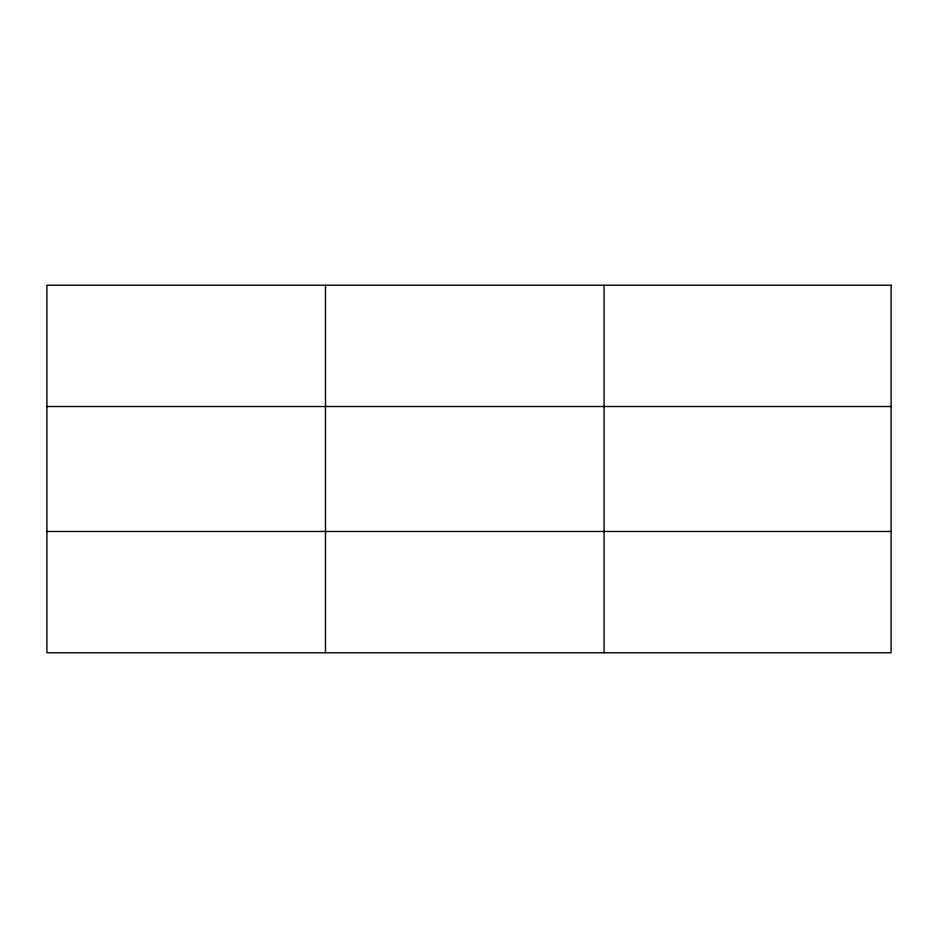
<?xml version="1.0" encoding="UTF-8"?>
<svg xmlns="http://www.w3.org/2000/svg" width="938" height="938" viewBox="0 0 938 938"><rect width="100%" height="100%" fill="white"/><g stroke="black" fill="none" stroke-linecap="round" stroke-linejoin="round"><path stroke-width="1.41" d="M325.486 652.766L325.486 285.234M604.072 652.766L604.072 285.234M46.9 406.517L891.1 406.517M46.9 531.483L891.1 531.483M891.1 285.234L891.1 652.766L46.9 652.766L46.9 285.234L891.1 285.234"/></g></svg>
